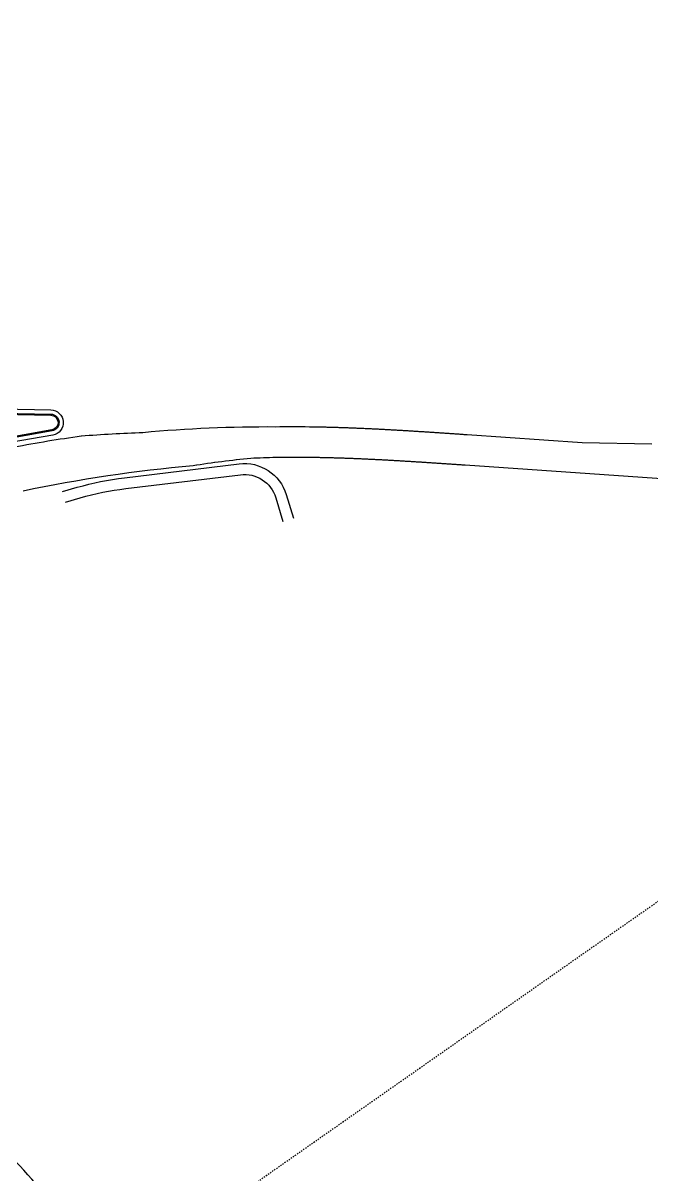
# Model space of a CAD drawing. Header units: millimetres. Extents: x 152904052 to 153933663, y 538271515 to 539240469.
# Drawn here: x 153570304 to 153576620, y 539135437 to 539147008 of the extents above; entities that cross this region are included whole.
import ezdxf

# ---------------------------------------------------------------- set-up
doc = ezdxf.new("R2010")
doc.units = ezdxf.units.MM
doc.linetypes.add('HIDDEN', pattern=[5.08, 2.54, -2.54])
doc.layers.add('BORD', color=7, linetype='Continuous')

msp = doc.modelspace()

# ---------------------------------------------------------------- linework, layer by layer
at = {"layer": 'BORD', "color": 8, "linetype": 'HIDDEN', "ltscale": 5}
msp.add_line((153496404.5, 539081976.6), (153619277.3, 539168013), dxfattribs=at)
at = {"layer": 'BORD', "color": 137, "ltscale": 10, "flags": 128}
for points in [[(153568100.2, 539143172.6), (153570582.7, 539143122.1, -0.907685), (153570602.1, 539142869), (153570078, 539142777.4, 0.0187752), (153569711.4, 539142699), (153569251.4, 539142582.5, 0.0068288), (153568724, 539142441.2), (153567966.1, 539142227, -0.032727), (153567709.4, 539142172.2), (153567103.5, 539142084, -0.0941706), (153566541.2, 539142108.3), (153566512.1, 539142115.2, -0.0916838), (153566010.2, 539142335.6), (153565672.9, 539142564.7, -0.7465916), (153565881.1, 539143217.9), (153567868.3, 539143177.4)], [(153568099.1, 539143120.2), (153570581.7, 539143069.6, -0.907685), (153570593.1, 539142920.7), (153570068.9, 539142829.1, 0.0187752), (153569698.5, 539142749.9), (153569238.5, 539142633.4, 0.0068288), (153568709.7, 539142491.7), (153567951.8, 539142277.5, -0.0309116), (153567715.8, 539142226.3, -0.0309116)], [(153568099.3, 539143130.2), (153570581.9, 539143079.6, -0.907685), (153570594.8, 539142910.9), (153570070.6, 539142819.2, 0.0187752), (153569701, 539142740.2), (153569241, 539142623.7, 0.0068288), (153568712.4, 539142482.1), (153567954.6, 539142267.9, -0.0309116), (153567717.3, 539142216.4, -0.0308438)], [(153571508.2, 539142896.3, -0.0245727), (153572839.4, 539142953.5)], [(153572839.4, 539142953.5, -0.0060175), (153573180.1, 539142953.4), (153573183.1, 539142953.3), (153573193.2, 539142953.2), (153573203.3, 539142953.1), (153573213.4, 539142952.9), (153573223.5, 539142952.8), (153573233.6, 539142952.6), (153573243.7, 539142952.4), (153573253.8, 539142952.3), (153573263.9, 539142952.1), (153573274, 539142951.9), (153573284.1, 539142951.7), (153573294.2, 539142951.5), (153573304.3, 539142951.3), (153573314.4, 539142951.1), (153573324.5, 539142950.9), (153573334.6, 539142950.6), (153573344.7, 539142950.4), (153573354.8, 539142950.2), (153573364.9, 539142949.9), (153573375, 539142949.7), (153573385.1, 539142949.4), (153573395.2, 539142949.1), (153573405.3, 539142948.9), (153573415.4, 539142948.6), (153573425.5, 539142948.3), (153573435.6, 539142948), (153573445.6, 539142947.7), (153573455.7, 539142947.4), (153573465.8, 539142947.1), (153573475.9, 539142946.8), (153573486, 539142946.5), (153573496.1, 539142946.2), (153573506.1, 539142945.8), (153573516.2, 539142945.5), (153573526.3, 539142945.1), (153573536.4, 539142944.8), (153573546.5, 539142944.4), (153573556.5, 539142944.1), (153573566.6, 539142943.7), (153573576.7, 539142943.4), (153573586.8, 539142943), (153573596.8, 539142942.6), (153573606.9, 539142942.2), (153573617, 539142941.8), (153573627.1, 539142941.4), (153573637.1, 539142941), (153573647.2, 539142940.6), (153573657.3, 539142940.2), (153573667.3, 539142939.8), (153573677.4, 539142939.4), (153573687.5, 539142938.9), (153573697.5, 539142938.5), (153573707.6, 539142938.1), (153573717.7, 539142937.6), (153573727.7, 539142937.2), (153573737.8, 539142936.7), (153573747.9, 539142936.3), (153573757.9, 539142935.8), (153573768, 539142935.4), (153573778, 539142934.9), (153573788.1, 539142934.4), (153573798.1, 539142933.9), (153573808.2, 539142933.4), (153573818.3, 539142933), (153573828.3, 539142932.5), (153573838.4, 539142932), (153573848.4, 539142931.5), (153573858.5, 539142931), (153573868.5, 539142930.5), (153573878.6, 539142930), (153573888.6, 539142929.4), (153573898.7, 539142928.9), (153573908.7, 539142928.4), (153573918.7, 539142927.9), (153573928.8, 539142927.3), (153573938.8, 539142926.8), (153573948.9, 539142926.3), (153573958.9, 539142925.7), (153573969, 539142925.2), (153573979, 539142924.6), (153573989, 539142924.1), (153573999.1, 539142923.5), (153574009.1, 539142923), (153574019.2, 539142922.4), (153574029.2, 539142921.8), (153574039.2, 539142921.3), (153574049.3, 539142920.7), (153574059.3, 539142920.1), (153574069.3, 539142919.5), (153574079.4, 539142919), (153574089.4, 539142918.4), (153574099.4, 539142917.8), (153574109.4, 539142917.2), (153574119.5, 539142916.6), (153574129.5, 539142916), (153574139.5, 539142915.4), (153574149.5, 539142914.8), (153574159.6, 539142914.2), (153574169.6, 539142913.6), (153574179.6, 539142913), (153574189.6, 539142912.4), (153574199.7, 539142911.7), (153574209.7, 539142911.1), (153574219.7, 539142910.5), (153574229.7, 539142909.9), (153574239.7, 539142909.2), (153574249.8, 539142908.6), (153574259.8, 539142908), (153574269.8, 539142907.4), (153574279.8, 539142906.7), (153574289.8, 539142906.1), (153574299.8, 539142905.4), (153574309.8, 539142904.8), (153574319.8, 539142904.2), (153574329.9, 539142903.5), (153574339.9, 539142902.9), (153574349.9, 539142902.2), (153574359.9, 539142901.6), (153574369.9, 539142900.9), (153574379.9, 539142900.3), (153574389.9, 539142899.6), (153574399.9, 539142898.9), (153574409.9, 539142898.3), (153574419.9, 539142897.6), (153574429.9, 539142897), (153574439.9, 539142896.3), (153574449.9, 539142895.6), (153574459.9, 539142895), (153574469.9, 539142894.3), (153574479.9, 539142893.6), (153574489.9, 539142893), (153574499.9, 539142892.3), (153574509.9, 539142891.6), (153574519.9, 539142890.9), (153574529.9, 539142890.3), (153574539.9, 539142889.6), (153574549.9, 539142888.9), (153574559.9, 539142888.2), (153574569.9, 539142887.6), (153574579.8, 539142886.9), (153574589.8, 539142886.2), (153574599.8, 539142885.5), (153574609.8, 539142884.8), (153574619.8, 539142884.1), (153574629.8, 539142883.5), (153574639.8, 539142882.8), (153574649.8, 539142882.1), (153574659.7, 539142881.4), (153574669.7, 539142880.7), (153574679.7, 539142880), (153574689.7, 539142879.4), (153574699.7, 539142878.7), (153574709.7, 539142878), (153574719.6, 539142877.3), (153574729.6, 539142876.6), (153574739.6, 539142875.9), (153574749.6, 539142875.2), (153574759.5, 539142874.5), (153574764.4, 539142874.2), (153575918.6, 539142794.7)], [(153570215.6, 539142750.4, -0.0125232), (153570887.8, 539142860.8, -0.0125232)], [(153570889.3, 539142861, -0.0101867), (153571508.2, 539142896.3, -0.0101867)], [(153572010.7, 539142563.1, -0.0165106), (153572591, 539142638, -0.0164845)], [(153572011.6, 539142563.2, -0.0164845), (153572591, 539142638, -0.0164845)], [(153572591, 539142638, -0.0043995), (153572843, 539142647.5)], [(153572843, 539142647.5, -0.0060176), (153573176.3, 539142647.4), (153573179.3, 539142647.4), (153573189.2, 539142647.2), (153573199.1, 539142647.1), (153573209, 539142647), (153573218.9, 539142646.8), (153573228.8, 539142646.7), (153573238.7, 539142646.5), (153573248.6, 539142646.3), (153573258.5, 539142646.1), (153573268.4, 539142646), (153573278.3, 539142645.8), (153573288.2, 539142645.6), (153573298.1, 539142645.4), (153573308, 539142645.2), (153573317.9, 539142644.9), (153573327.8, 539142644.7), (153573337.7, 539142644.5), (153573347.6, 539142644.3), (153573357.5, 539142644), (153573367.4, 539142643.8), (153573377.3, 539142643.5), (153573387.2, 539142643.3), (153573397.1, 539142643), (153573407, 539142642.7), (153573416.9, 539142642.4), (153573426.8, 539142642.1), (153573436.7, 539142641.9), (153573446.6, 539142641.6), (153573456.5, 539142641.3), (153573466.4, 539142641), (153573476.3, 539142640.6), (153573486.2, 539142640.3), (153573496.1, 539142640), (153573506, 539142639.7), (153573515.9, 539142639.3), (153573525.8, 539142639), (153573535.7, 539142638.6), (153573545.6, 539142638.3), (153573555.6, 539142637.9), (153573565.5, 539142637.6), (153573575.4, 539142637.2), (153573585.3, 539142636.8), (153573595.2, 539142636.4), (153573605.1, 539142636), (153573615, 539142635.7), (153573624.9, 539142635.3), (153573634.9, 539142634.9), (153573644.8, 539142634.5), (153573654.7, 539142634), (153573664.6, 539142633.6), (153573674.5, 539142633.2), (153573684.4, 539142632.8), (153573694.3, 539142632.4), (153573704.3, 539142631.9), (153573714.2, 539142631.5), (153573724.1, 539142631), (153573734, 539142630.6), (153573743.9, 539142630.1), (153573753.9, 539142629.7), (153573763.8, 539142629.2), (153573773.7, 539142628.7), (153573783.6, 539142628.3), (153573793.5, 539142627.8), (153573803.5, 539142627.3), (153573813.4, 539142626.8), (153573823.3, 539142626.3), (153573833.2, 539142625.9), (153573843.2, 539142625.4), (153573853.1, 539142624.9), (153573863, 539142624.4), (153573872.9, 539142623.8), (153573882.9, 539142623.3), (153573892.8, 539142622.8), (153573902.7, 539142622.3), (153573912.6, 539142621.8), (153573922.6, 539142621.2), (153573932.5, 539142620.7), (153573942.4, 539142620.2), (153573952.4, 539142619.6), (153573962.3, 539142619.1), (153573972.2, 539142618.5), (153573982.2, 539142618), (153573992.1, 539142617.4), (153574002, 539142616.9), (153574011.9, 539142616.3), (153574021.9, 539142615.8), (153574031.8, 539142615.2), (153574041.7, 539142614.6), (153574051.7, 539142614), (153574061.6, 539142613.5), (153574071.6, 539142612.9), (153574081.5, 539142612.3), (153574091.4, 539142611.7), (153574101.4, 539142611.1), (153574111.3, 539142610.5), (153574121.2, 539142609.9), (153574131.2, 539142609.3), (153574141.1, 539142608.7), (153574151.1, 539142608.1), (153574161, 539142607.5), (153574170.9, 539142606.9), (153574180.9, 539142606.3), (153574190.8, 539142605.7), (153574200.8, 539142605.1), (153574210.7, 539142604.5), (153574220.7, 539142603.8), (153574230.6, 539142603.2), (153574240.5, 539142602.6), (153574250.5, 539142602), (153574260.4, 539142601.3), (153574270.4, 539142600.7), (153574280.3, 539142600.1), (153574290.3, 539142599.4), (153574300.2, 539142598.8), (153574310.2, 539142598.1), (153574320.1, 539142597.5), (153574330.1, 539142596.9), (153574340, 539142596.2), (153574350, 539142595.6), (153574359.9, 539142594.9), (153574369.9, 539142594.3), (153574379.8, 539142593.6), (153574389.8, 539142592.9), (153574399.7, 539142592.3), (153574409.7, 539142591.6), (153574419.6, 539142591), (153574429.6, 539142590.3), (153574439.6, 539142589.6), (153574449.5, 539142589), (153574459.5, 539142588.3), (153574469.4, 539142587.6), (153574479.4, 539142587), (153574489.3, 539142586.3), (153574499.3, 539142585.6), (153574509.3, 539142585), (153574519.2, 539142584.3), (153574529.2, 539142583.6), (153574539.1, 539142582.9), (153574549.1, 539142582.3), (153574559.1, 539142581.6), (153574569, 539142580.9), (153574579, 539142580.2), (153574589, 539142579.5), (153574598.9, 539142578.9), (153574608.9, 539142578.2), (153574618.9, 539142577.5), (153574628.8, 539142576.8), (153574638.8, 539142576.1), (153574648.8, 539142575.4), (153574658.7, 539142574.8), (153574668.7, 539142574.1), (153574678.7, 539142573.4), (153574688.7, 539142572.7), (153574698.6, 539142572), (153574708.6, 539142571.3), (153574718.6, 539142570.6), (153574728.5, 539142570), (153574738.5, 539142569.3), (153574743.3, 539142568.9), (153578162.9, 539142333.4)], [(153570303.9, 539142309.2, -0.030204), (153572010.7, 539142563.1, -0.0301878)], [(153570699.2, 539142301.8), (153570848, 539142344.6, -0.0397859), (153571321.4, 539142440.7), (153572472.9, 539142580.6, -0.3641115), (153572947, 539142271.7), (153573019.4, 539142033.2)], [(153570729.6, 539142196.1), (153570878.4, 539142238.9, -0.0397859), (153571334.6, 539142331.6), (153572486.2, 539142471.4, -0.3641115), (153572841.7, 539142239.7), (153572914.2, 539142001.3)], [(153570754.3, 539134931.2, 0.0848808), (153569433, 539136266.3, 0.0848808)], [(153570549.7, 539134642.6, 0.0589983), (153569540.9, 539135604.7)]]:
    msp.add_lwpolyline(points, format="xyb", dxfattribs=at)
msp.add_lwpolyline([(153575918.6, 539142794.7), (153576618.9, 539142782.5)], dxfattribs=at)

doc.saveas('drawing.dxf')
